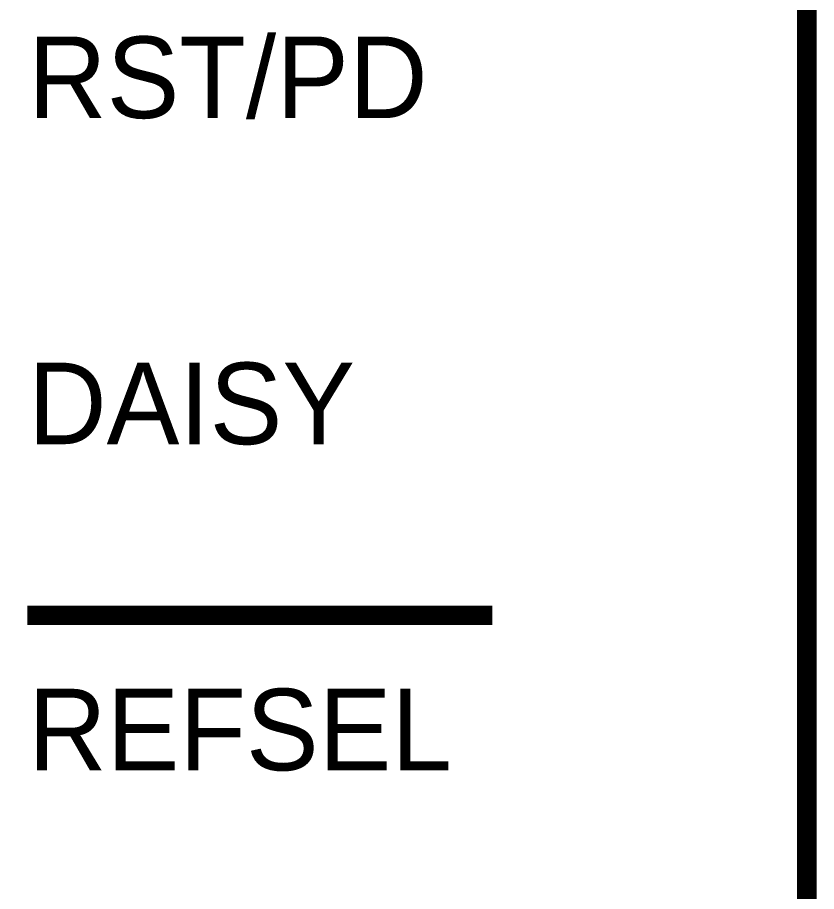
# Model space of a CAD drawing. Header units: inches. Extents: x 0 to 594, y 0 to 420.
# Drawn here: x 152.86 to 165.16, y 267.27 to 280.71 of the extents above; entities that cross this region are included whole.
import ezdxf

# ---------------------------------------------------------------- set-up
doc = ezdxf.new("R2010")
doc.units = ezdxf.units.IN
doc.layers.add('Sheet', color=255, linetype='Continuous')

msp = doc.modelspace()

# ---------------------------------------------------------------- linework, layer by layer
at = {"layer": 'Sheet'}
for points in [[(165.007, 287.496, 0.3, 0.3, 0), (165.007, 172.495, 0.3, 0.3, 0)], [(154.346, 271.515, 0.3, 0.3, 0), (153.013, 271.515, 0.3, 0.3, 0)], [(155.499, 271.515, 0.3, 0.3, 0), (154.346, 271.515, 0.3, 0.3, 0)], [(156.664, 271.515, 0.3, 0.3, 0), (155.499, 271.515, 0.3, 0.3, 0)], [(157.997, 271.515, 0.3, 0.3, 0), (156.664, 271.515, 0.3, 0.3, 0)], [(159.162, 271.515, 0.3, 0.3, 0), (157.997, 271.515, 0.3, 0.3, 0)], [(160.169, 271.515, 0.3, 0.3, 0), (159.162, 271.515, 0.3, 0.3, 0)]]:
    msp.add_lwpolyline(points, format="xyseb", dxfattribs=at)

# ---------------------------------------------------------------- texts
for s, p in [('RST/PD', (153.024, 279.164)), ('DAISY', (153.024, 274.147)), ('REFSEL', (153.024, 269.13))]:
    msp.add_text(s, height=1.2543, dxfattribs=at).set_placement(p)

doc.saveas('drawing.dxf')
